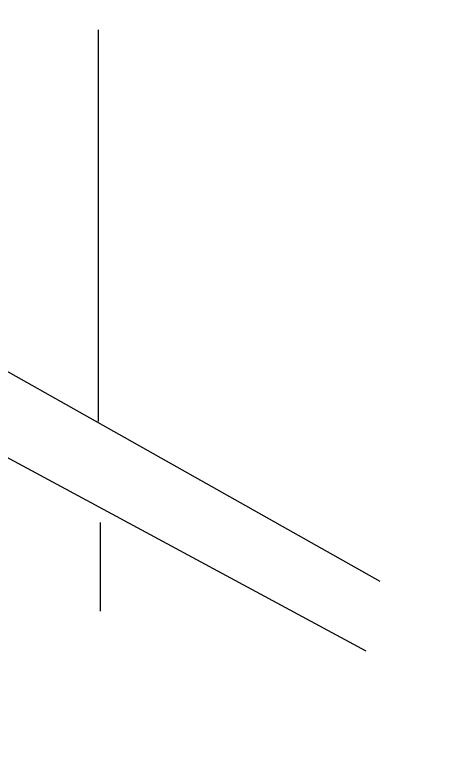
# Model space of a CAD drawing. Extents: x -1140 to 5605, y -816 to 2382.
# Drawn here: x 4917.17 to 4943.37, y 1291.01 to 1336.2 of the extents above; entities that cross this region are included whole.
import ezdxf

# ---------------------------------------------------------------- set-up
doc = ezdxf.new("R2010")
doc.units = 0
doc.header["$MEASUREMENT"] = 0
doc.layers.add('G-ANNO-TTLB', color=7, linetype='Continuous', lineweight=0)
doc.layers.add('TYVEK', color=7, linetype='Continuous', lineweight=0)

msp = doc.modelspace()

# ---------------------------------------------------------------- hatches: boundary and pattern name
at = {"layer": 'G-ANNO-TTLB', "true_color": 0xff00ff, "transparency": 33554687}
h = msp.add_hatch(color=6, dxfattribs=at)
edge = h.paths.add_edge_path()
edge.add_spline(control_points=[(5285.56, -733.232), (5285.56, -733.232), (2356.042, -733.232), (2356.042, -733.232), (2356.042, -733.232), (2356.042, 1723.768), (2356.042, 1723.768), (2356.042, 1723.768), (5285.56, 1723.768), (5285.56, 1723.768), (5285.56, 1723.768), (5285.56, -733.232), (5285.56, -733.232)], knot_values=[0, 0, 0, 0, 1, 1, 1, 2, 2, 2, 3, 3, 3, 4, 4, 4, 4], degree=3, periodic=0)
edge = h.paths.add_edge_path()
edge.add_spline(control_points=[(2365.042, 1714.768), (2365.042, 1714.768), (2365.042, -724.232), (2365.042, -724.232), (2365.042, -724.232), (5276.56, -724.232), (5276.56, -724.232), (5276.56, -724.232), (5276.56, 1714.768), (5276.56, 1714.768), (5276.56, 1714.768), (2365.042, 1714.768), (2365.042, 1714.768)], knot_values=[0, 0, 0, 0, 1, 1, 1, 2, 2, 2, 3, 3, 3, 4, 4, 4, 4], degree=3, periodic=0)
edge.add_line((2365.042, 1714.768), (2365.042, 1714.768))

# ---------------------------------------------------------------- linework, layer by layer
at = {"layer": 'G-ANNO-TTLB'}
for points in [[(5285.56, -733.232), (5285.56, -733.232), (2356.042, -733.232), (2356.042, -733.232), (2356.042, -733.232), (2356.042, 1723.768), (2356.042, 1723.768), (2356.042, 1723.768), (5285.56, 1723.768), (5285.56, 1723.768), (5285.56, 1723.768), (5285.56, -733.232), (5285.56, -733.232)], [(2365.042, 1714.768), (2365.042, 1714.768), (2365.042, -724.232), (2365.042, -724.232), (2365.042, -724.232), (5276.56, -724.232), (5276.56, -724.232), (5276.56, -724.232), (5276.56, 1714.768), (5276.56, 1714.768), (5276.56, 1714.768), (2365.042, 1714.768), (2365.042, 1714.768)]]:
    msp.add_open_spline(points, degree=3, knots=[0, 0, 0, 0, 1, 1, 1, 2, 2, 2, 3, 3, 3, 4, 4, 4, 4], dxfattribs=at)
at = {"layer": 'TYVEK', "color": 1, "lineweight": 25, "true_color": 0xff0000}
for p, q in [((4922.196, 1335.303), (4922.196, 1311.674)), ((4896.334, 1326.145), (4939.198, 1302.044)), ((4891.95, 1322.843), (4938.355, 1297.835)), ((4922.32, 1305.59), (4922.32, 1300.227))]:
    msp.add_line(p, q, dxfattribs=at)

doc.saveas('drawing.dxf')
